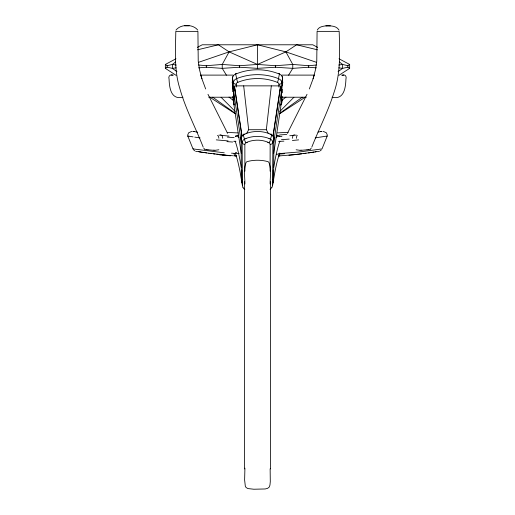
<?xml version="1.0" encoding="UTF-8"?>
<svg xmlns="http://www.w3.org/2000/svg" width="515" height="515" viewBox="0 0 515 515"><rect width="100%" height="100%" fill="white"/><g stroke="black" fill="none" stroke-linecap="round" stroke-linejoin="round"><path stroke-width="0.77" d="M244.586 468.927L244.612 181.718M267.581 142.217L269.081 142.867A2.517 1.886 0 0 1 270.15 144.432L270.092 171.147M270.388 468.914L270.414 181.731M273.233 170.053L273.233 181.576A3.689 2.897 9.3 0 1 272.654 183.153M273.182 136.874A2.762 1.79 -5.7 0 1 273.909 138.303L273.632 180.688L272.583 185.374A5.395 5.375 -87.5 0 1 272.499 185.851L272.087 187.241M278.95 87.132L278.956 84.26A2.768 2.079 0 0 0 277.315 82.361M282.529 85.548L282.478 77.173A5.562 4.268 5.4 0 0 280.424 74.611A5.227 4.004 5.4 0 0 279.426 74.102C265.341 68.257 248.938 68.302 234.949 74.405A5.543 4.262 -6.1 0 0 232.516 77.482M272.583 185.374L272.892 142.687L273.909 138.303M282.458 89.23L282.355 92.861M282.162 97.618L282.214 96.44M187.595 135.265L188.638 132.786L191.728 131.402M270.13 183.977C270.066 176.87 271.675 169.081 268.882 162.399A4.165 3.129 0 0 0 268.032 161.671C261.388 159.766 253.625 159.753 246.981 161.665A4.152 3.116 0 0 0 246.131 162.386C243.344 169.068 244.96 176.864 244.895 183.964M268.186 133.153L266.345 129.716L271.321 85.863L279.767 85.908M282.239 97.161L273.742 153.309M282.838 82.014L273.742 142.333M244.921 468.148L244.619 479.961L245.327 486.263L246.099 487.531L247.889 488.568L253.811 489.231L265.174 488.967L267.594 488.355L269.165 487.145L269.944 485.169L270.291 481.634L270.143 468.798M232.51 77.482L232.664 91.683M272.963 135.96L280.533 85.915M273.085 136.275L280.533 87.022M314.105 75.428L313.12 78.75L315.457 69.866L316.77 61.156L317.079 31.37L339.185 31.37C339.739 51.835 340.859 72.866 333.99 92.539C328.119 111.356 318.965 128.898 311.768 147.2M281.106 104.101L281.699 82.651L282.593 78.08A2.762 1.835 0.2 0 0 281.963 76.677M313.191 78.518L309.328 88.973M317.246 30.121C318.791 26.741 323.105 26.162 326.401 25.814M175.988 30.121C180.63 23.96 193.125 23.928 197.754 30.121M278.737 153.65L299.614 151.944L322.01 148.912L327.218 136.018L326.793 136.089M287.396 133.366L307.017 94.296M246.814 133.153L248.655 129.716L243.679 85.863L235.233 85.908M316.654 62.392L285.896 51.867L257.5 44.786L229.104 51.867L222.235 64.446L222.235 68.36L226.426 75.184M288.574 75.184L292.765 68.36L292.765 64.446L285.896 51.867L296.595 44.786L317.53 49.82M311.247 148.5L310.3 149.15M279.806 111.465L293.898 97.29M281.57 100.534L285.992 97.071M175.557 62.032L172.37 64.446L167.124 65.714L165.354 64.446L175.988 58.774M320.124 150.85L321.309 149.962M279.465 113.519L302.254 97.226M338.072 71.624L342.63 68.36L347.876 67.188L349.646 68.36L338.876 75.351M338.761 65.025L342.63 64.446L347.876 65.714L349.646 64.446L339.012 58.774M176.124 75.351L165.354 68.36L167.124 67.188L172.37 68.36L176.239 67.845M279.658 113.776L305.228 97.181M197.322 47.393L202.215 44.786L312.785 44.786L317.678 47.393M285.896 51.867L257.5 64.446L239.526 65.714L222.235 64.446L206.309 65.714L198.552 65.012M244.973 134.112L243.273 134.904A4.925 3.85 -6.7 0 0 241.129 138.303M218.869 149.775L214.884 150.329M247.419 142.217L246.054 142.803A2.511 1.88 0 0 0 244.85 144.432L244.908 171.147M245.964 138.587L244.471 139.205A4.899 3.817 -6.6 0 0 242.14 142.687L242.417 185.374A5.395 5.382 75 0 0 242.494 185.851L242.926 187.28M236.224 87.087L236.211 84.203A2.775 2.086 0 0 1 237.872 82.303C250.399 77.263 264.8 77.308 277.321 82.355A2.762 0.753 -71.2 0 0 278.454 78.641L279.426 74.063A2.755 0.779 -70.4 0 0 278.84 73.452M198.346 62.392L229.104 51.867L257.5 64.446L275.474 65.714L292.765 64.446L308.691 65.714L316.448 65.012M233.089 97.599L233.559 97.496M197.47 49.82L218.405 44.786L229.104 51.867M321.991 131.357L317.948 132.059M321.791 131.396L320.832 131.563M327.192 136.024L315.225 137.878M316.841 151.616L319.397 151.597M316.307 151.706L315.244 151.88M308.311 149.62L309.393 149.414A10.48 5.736 23.7 0 0 310.313 149.157M315.579 151.822L316.081 151.745M315.193 151.886L314.008 152.073M312.895 152.247L313.564 152.144M313.062 152.221L314.034 152.073M312.187 152.356L313.062 152.221M311.89 152.401L308.466 152.91M311.807 152.414L312.521 152.305M311.182 152.511L311.575 152.453M310.912 152.549L294.445 154.661L278.461 155.987M306.013 153.258L303.29 153.618M301.841 153.805L298.758 154.178M298.217 154.243L294.31 154.674M307.024 149.794L301.835 150.258M296.28 135.085L289.791 135.748M298.629 139.887L292.385 140.479M293.737 154.738L288.896 155.202M342.43 75.235C345.301 74.005 346.775 76.677 345.932 79.098C345.597 87.846 344.097 100.161 332.014 97.226M198.552 67.864L206.309 67.233L222.235 68.36L239.526 67.233L257.5 68.36L275.474 67.233L292.765 68.36L308.691 67.233L316.448 67.864M173.407 75.106C170.375 74.025 167.974 76.072 169.068 79.098C169.403 87.846 170.903 100.161 182.986 97.226M326.426 25.814C330.688 25.763 336.713 25.782 339.012 30.121M184.608 25.853L189.147 25.853M325.853 25.853L330.392 25.853M281.924 136.385L276.291 136.733M283.9 141.123L278.583 141.432M288.136 132.355L277.373 132.889M300.116 150.329L296.131 149.775M200.399 75.106L233.102 75.106M281.898 75.106L314.601 75.106M341.593 75.106L343.769 75.106M243.679 85.863L271.321 85.863M208.684 97.226L234.016 97.226M280.984 97.226L306.316 97.226M248.655 129.716L266.345 129.716M195.694 151.597L198.61 151.59M238.123 132.928L227.186 132.407M233.649 141.277L235.915 141.406M235.432 136.546L238.233 136.713M236.739 156L233.559 155.794M213.165 150.258L207.976 149.794M232.658 155.736L226.973 155.279M228.087 140.91L216.274 139.874M229.02 136.082L218.933 135.11M224.25 152.807L192.996 148.912L187.782 136.018L193.041 136.874M226.89 155.273L208.878 153.245M225.622 155.157L222.319 154.841M171.231 75.106L172.57 75.235M220.42 154.648L216.789 154.243M213.416 153.837L215.07 154.037M210.313 153.438L211.826 153.637M338.761 67.845L342.63 68.36L342.63 64.446L339.443 62.032M209.032 153.264L206.238 152.871M200.058 137.917L194.792 137.144M205.047 152.697L206.56 152.916M205.427 152.755L203.393 152.446M176.239 65.025L172.37 64.446L172.37 68.36L176.928 71.624M203.818 152.511L202.955 152.382M202.472 152.305L203.039 152.395M202.537 152.318L201.429 152.144M202.215 152.266L199.865 151.899M200.238 151.957L200.644 152.022M199.421 151.822L200.123 151.938M206.689 149.62L205.607 149.414A10.48 5.736 -23.7 0 1 204.687 149.157M193.518 149.002L192.99 148.912M198.951 151.745L199.53 151.841M199.118 151.777L198.436 151.661M197.715 132.175L192.816 131.325L194.342 131.595M188.31 136.108L187.801 136.024M281.435 97.457L282.046 97.586M323.272 131.402L326.362 132.786L327.405 135.265M269.036 138.587L270.53 139.205A4.899 3.817 6.6 0 1 272.86 142.687A2.768 1.822 -6.8 0 1 270.156 144.419M204.7 149.15L203.753 148.5M270.027 134.112L271.727 134.904A4.925 3.85 6.7 0 1 273.871 138.303M209.772 97.181L235.342 113.776M212.747 97.226L235.535 113.519M193.685 149.962L194.876 150.85M229.008 97.071L233.43 100.534M221.102 97.29L235.194 111.465M227.604 133.366L207.983 94.296M203.232 147.2C195.468 127.443 185.387 108.536 179.684 88.007C173.973 69.647 175.557 50.283 175.808 31.37L197.921 31.37L198.23 61.156L199.543 69.866L201.88 78.75L200.895 75.428M205.672 88.973L201.809 78.518M234.08 104.12L233.475 82.625L232.465 78.093A2.762 1.835 -0.2 0 1 233.025 76.716M241.786 136.855A2.762 1.822 7 0 0 241.097 138.303L242.108 142.687A2.768 1.822 6.8 0 0 244.844 144.419M242.417 185.374L241.368 180.688L241.091 138.303M241.258 142.333L232.162 82.014M241.258 153.309L232.761 97.161M234.467 85.915L242.037 135.96M234.467 87.022L241.915 136.275M222.757 138.303L222.429 136.617A36.546 9.206 -12 0 0 222.068 135.863A24.005 5.845 -7.5 0 0 221.341 135.168A46.53 12.527 -13.8 0 0 220.562 134.692M218.888 138.303L218.56 136.617A35.702 8.935 -11.1 0 0 217.536 135.387M232.838 96.472L232.896 97.657M349.646 64.446L349.646 68.36M347.876 65.714L347.876 67.188M308.691 65.714L308.691 67.233M275.474 65.714L275.474 67.233M257.5 44.786L257.5 68.36M241.767 170.053L241.767 181.57A3.689 2.903 -9.3 0 0 242.346 183.153M239.526 65.714L239.526 67.233M206.309 65.714L206.309 67.233M167.124 65.714L167.124 67.188M165.354 64.446L165.354 68.36M230.63 155.794A82.258 17.169 0.2 0 1 219.493 154.835M234.087 153.528A3.586 1.674 -82.7 0 0 234.57 155.376A4.036 1.88 -82.7 0 0 235.96 155.942M236.746 152.421A90.106 18.997 -0.2 0 1 235.471 152.356M239.192 153.67A77.256 12.238 1.4 0 1 231.499 153.155M284.647 153.682A74.366 11.781 -1.4 0 1 276.536 154.243M279.851 155.749A4.023 1.848 82.9 0 1 278.744 155.961M232.69 142.024A93.151 19.686 0.3 0 1 226.928 141.625M188.902 136.43A42.146 0.747 7.3 0 1 188.001 136.256M289.173 139.095A84.981 13.686 -1.2 0 1 281.48 139.636M234.087 137.602A84.299 18.695 0.3 0 1 227.321 137.08M286.771 134.415A77.771 13.075 -1.4 0 1 279.645 134.956M294.303 134.692A41.541 10.693 12.7 0 0 293.601 135.168A24.205 5.8 7.7 0 0 292.99 135.863A51.622 12.939 17.1 0 0 292.694 136.617A73.445 18.109 25.4 0 0 292.546 138.303M297.271 135.419A37.447 9.206 12.3 0 0 296.968 135.863A51.622 12.939 17.1 0 0 296.672 136.617A73.445 18.109 25.4 0 0 296.531 138.303M234.331 104.642A3.702 2.781 0 0 1 233.533 102.936L233.54 91.96A2.775 2.086 0 0 1 235.188 90.073M280.669 104.642A3.702 2.781 0 0 0 281.467 102.936L281.46 91.96A2.775 2.086 0 0 0 279.812 90.073M246.054 142.771A2.8 1.024 63.5 0 1 244.477 139.211L243.267 134.898A2.807 1.075 60.9 0 1 244.11 134.209M244.895 134.016A25.344 19.023 0 0 1 270.105 134.016M270.787 134.228A2.807 1.082 -61.7 0 1 271.727 134.898L270.53 139.205A2.8 1.036 -63.1 0 1 268.946 142.771M245.925 138.522A24.881 18.669 0 0 1 269.081 138.522M247.348 142.121A21.057 15.804 0 0 1 267.652 142.121M242.34 182.529A3.611 2.884 -9.7 0 1 241.381 180.688A2.723 1.899 0 0 1 241.85 179.291M272.66 182.529A3.611 2.884 9.7 0 0 273.62 180.688A2.723 1.899 0 0 0 273.15 179.291M244.837 189.501A3.953 3.875 80.9 0 1 242.977 187.26M271.804 187.19A3.953 3.605 -50 0 1 270.034 189.256M236.211 84.203A2.762 1.828 -0.5 0 1 233.475 82.625A5.511 4.236 -6.1 0 1 236.739 78.583A2.762 0.747 71.4 0 0 237.866 82.297M236.243 73.452A2.755 0.779 70.4 0 0 235.638 74.083L236.739 78.576C250 73.31 265.206 73.336 278.454 78.641A5.504 4.223 5.4 0 1 281.699 82.651A2.762 1.828 0.4 0 1 278.956 84.26M234.183 99.556A39.146 5.427 87.5 0 1 233.411 94.515M282.407 99.17A38.837 5.916 -89.8 0 1 281.499 104.371M234.422 105.041A4.21 4.191 80.2 0 1 234.132 104.152M280.836 104.088A4.184 3.888 -49.5 0 1 280.334 105.272M279.8 153.039A161.221 14.317 -87.3 0 0 273.233 181.576A3.689 1.745 0 0 1 272.287 182.574M242.713 182.574A3.689 1.745 0 0 1 241.767 181.57L240.376 173.561A162.36 14.414 87.3 0 0 235.271 153.213M273.71 167.259A174.025 15.45 -87.3 0 1 279.909 141.065M276.137 137.627A177.578 15.437 -87.3 0 1 277.096 135.258M277.096 135.22A3.74 3.547 0 0 1 279.697 136.23M235.304 136.23A3.747 3.547 0 0 1 237.904 135.22M237.904 135.252A177.578 15.437 87.3 0 1 238.863 137.627M235.091 141.065A174.025 15.45 87.3 0 1 241.29 167.259M214.877 150.232A38.007 21.16 -24.3 0 1 213.229 150.168M207.957 149.82A38.374 20.928 -23.5 0 1 206.67 149.646M301.771 150.168A38.007 21.16 24.3 0 1 300.123 150.232M308.331 149.646A38.374 20.928 23.5 0 1 307.043 149.82"/></g></svg>
